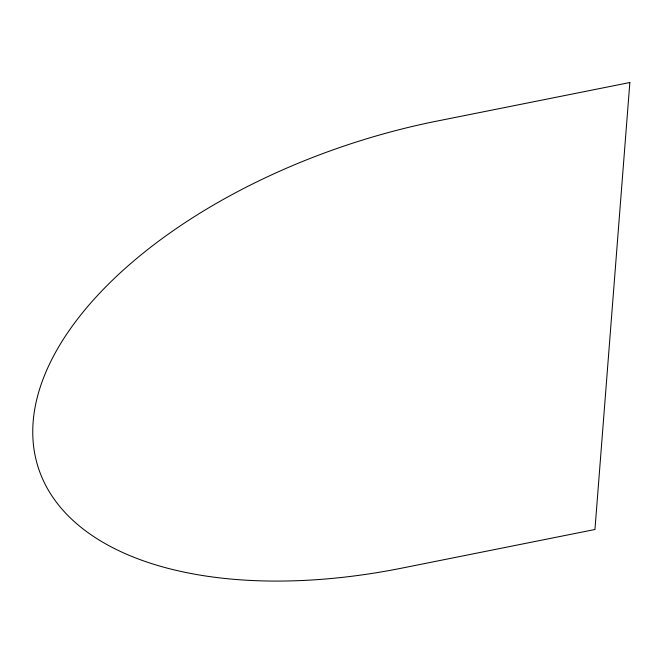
<?xml version="1.0" encoding="UTF-8"?>
<svg xmlns="http://www.w3.org/2000/svg" width="663" height="663" viewBox="0 0 663 663"><rect width="100%" height="100%" fill="white"/><g stroke="black" fill="none" stroke-linecap="round" stroke-linejoin="round"><path stroke-width="0.99" d="M629.85 82.519L594.951 529.497L401.869 568.116A400.402 212.177 -17.9 0 1 33.15 421.85A400.402 212.177 -17.9 0 1 436.768 121.13L629.85 82.519"/></g></svg>
